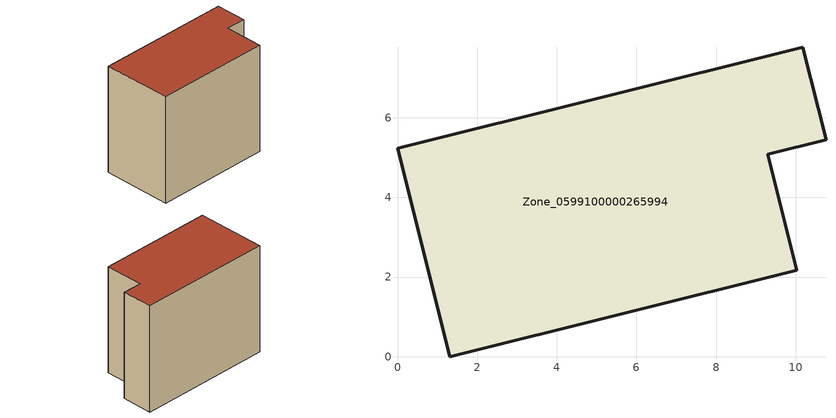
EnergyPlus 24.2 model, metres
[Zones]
Zone_0599100000265994
 floor ground (C_G): 0,5.24 10.18,7.77 10.76,5.45 9.3,5.08 10.02,2.17 1.31,0 z0
 wall outside (C_F): 1.31,0 10.02,2.17 9.3,5.08 10.76,5.45 10.18,7.77 0,5.24 1.31,0 z0:8.51
 roof outside (C_R): 10.18,7.77 0,5.24 1.31,0 10.02,2.17 9.3,5.08 10.76,5.45 z8.51
[BUILDING]
Pand.0599100000265994: North Axis=0; Terrain=City; Loads Convergence Tolerance Value=0.04; Temperature Convergence Tolerance Value=0.4; Solar Distribution=FullExterior; Maximum Number of Warmup Days=25; Minimum Number of Warmup Days=1
[Site:Location]
Rotterdam.The.Hague.AP_ZH_NLD Design_Conditions: Latitude=51.96; Longitude=4.45; Time Zone=1; Elevation=-4.5
[SITE:GROUNDTEMPERATURE:BUILDINGSURFACE]
18, 18, 18, 18, 18, 18, 18, 18, 18, 18, 18, 18
[MATERIAL] Thermal Absorptance=0.9; Solar Absorptance=0.7; Visible Absorptance=0.7
Name | Roughness | Thickness | Conductivity | Density | Specific Heat
G.TI.1975-1991 | MediumSmooth | 0.15 | 0.288461 | 540 | 1210
F.TI.1975-1991 | Rough | 0.3 | 0.230769 | 1920 | 840
R.TI.1975-1991 | MediumRough | 0.2 | 0.153846 | 1500 | 1000
[CONSTRUCTION]
C_G: G.TI.1975-1991
C_F: F.TI.1975-1991
C_R: R.TI.1975-1991
[ZONE]
Zone_0599100000265994: Type=1; Multiplier=1; Ceiling Height=Autocalculate; Volume=Autocalculate; Floor Area=autocalculate; Part of Total Floor Area=Yes
[ZONEINFILTRATION:DESIGNFLOWRATE]
Infil_Zone_0599100000265994: Zone or ZoneList or Space or SpaceList=Zone_0599100000265994; Schedule=AlwaysOn; Design Flow Rate Calculation Method=Flow/Area; Flow Rate per Floor Area=0.003; Constant Term Coefficient=1; Temperature Term Coefficient=0; Velocity Term Coefficient=0; Velocity Squared Term Coefficient=0
[HVACTEMPLATE:ZONE:IDEALLOADSAIRSYSTEM]
Zone_0599100000265994: Maximum Heating Supply Air Temperature=50; Minimum Cooling Supply Air Temperature=13; Maximum Heating Supply Air Humidity Ratio=0.0156; Minimum Cooling Supply Air Humidity Ratio=0.0077; Heating Limit=NoLimit; Cooling Limit=NoLimit; Dehumidification Control Type=ConstantSensibleHeatRatio; Cooling Sensible Heat Ratio=0.7; Dehumidification Setpoint=60; Humidification Control Type=None; Humidification Setpoint=30; Outdoor Air Method=None; Outdoor Air Flow Rate per Person=0.00944; Outdoor Air Flow Rate per Zone Floor Area=0; Outdoor Air Flow Rate per Zone=0; Demand Controlled Ventilation Type=None; Outdoor Air Economizer Type=NoEconomizer; Heat Recovery Type=None; Sensible Heat Recovery Effectiveness=0.7; Latent Heat Recovery Effectiveness=0.65
[ZONECONTROL:THERMOSTAT]
ThermostatControl_Zone_0599100000265994: Zone or ZoneList=Zone_0599100000265994; Control Type Schedule=DualSetpointControlType; Control 1=Thermostat_Zone_0599100000265994; Temperature Difference Between Cutout And Setpoint=0
[THERMOSTATSETPOINT:DUALSETPOINT]
Thermostat_Zone_0599100000265994: Heating Setpoint Temperature Schedule=HeatingSetpoint_Zone_0599100000265994; Cooling Setpoint Temperature Schedule=CoolingSetpoint_Zone_0599100000265994
[SCHEDULE:COMPACT]
HeatingSetpoint_Zone_0599100000265994: Through: 12/31, For: AllDays, Until: 24:00, 21
CoolingSetpoint_Zone_0599100000265994: Through: 12/31, For: AllDays, Until: 24:00, 24
DualSetpointControlType: Through: 12/31, For: AllDays, Until: 24:00, 4
AlwaysOn: Through: 12/31, For: AllDays, Until: 24:00, 1
